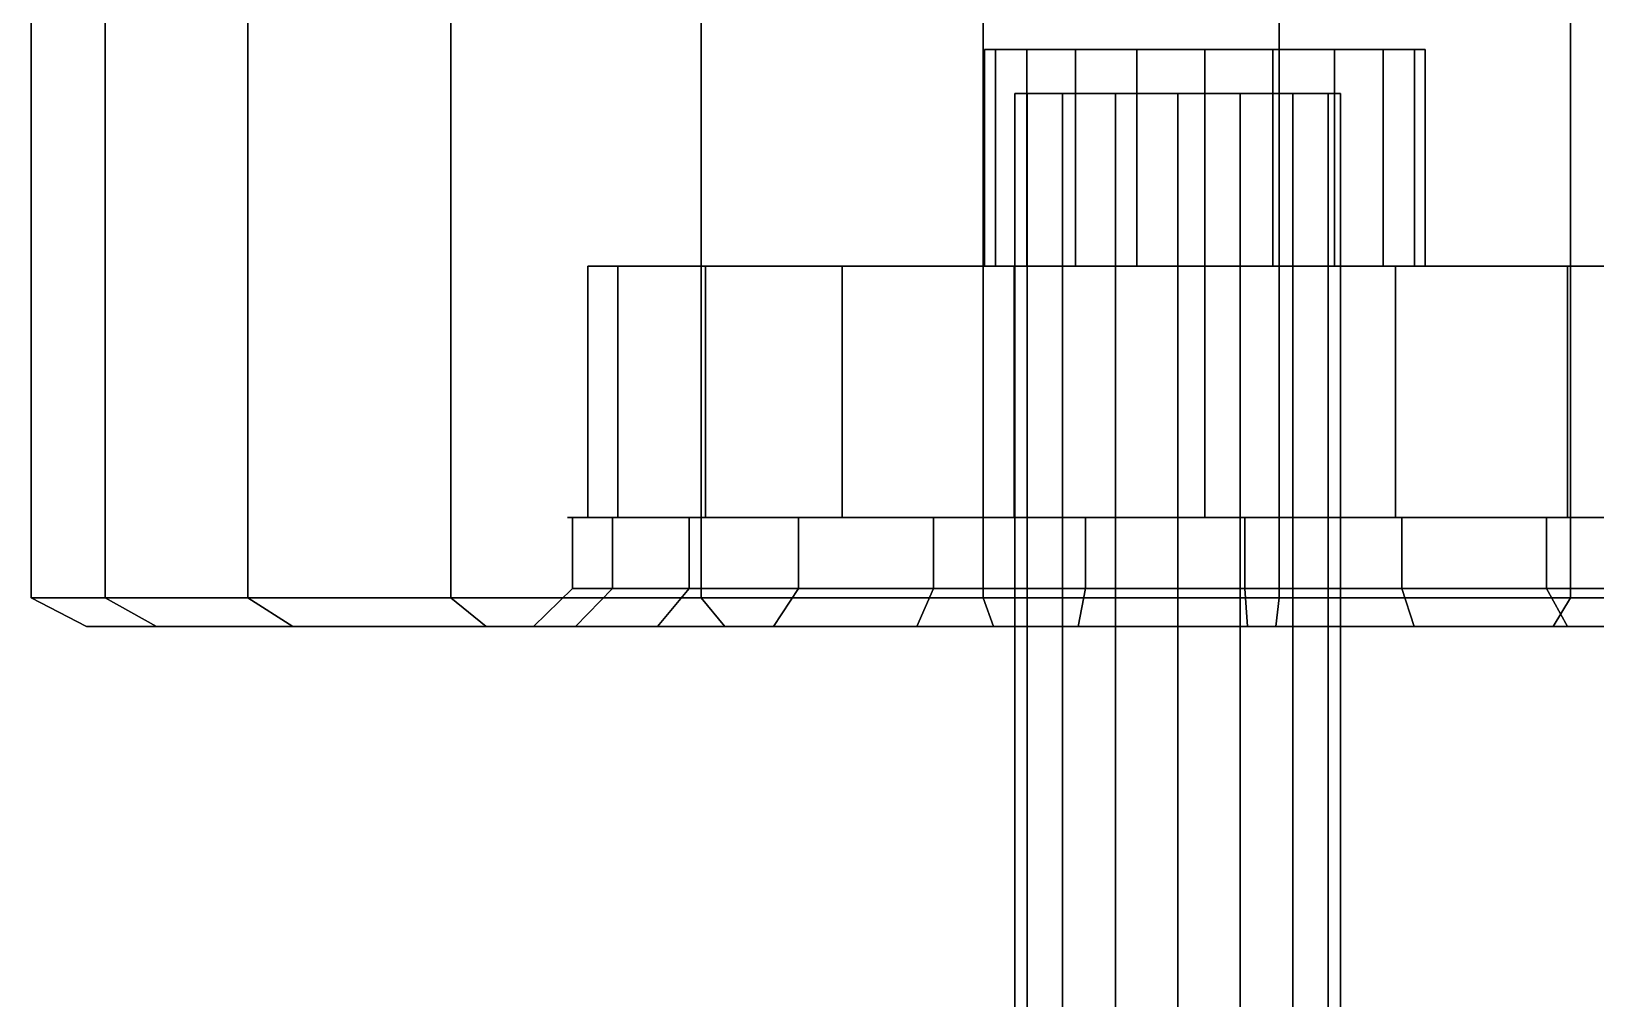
# Model space of a CAD drawing. Extents: x -11 to 118, y -54 to 30.
# Drawn here: x 7.72 to 14.93, y 21.83 to 26.29 of the extents above; entities that cross this region are included whole.
import ezdxf

# ---------------------------------------------------------------- set-up
doc = ezdxf.new("R2010")
doc.units = 0
doc.header["$MEASUREMENT"] = 0
doc.layers.add('CAR1', color=7, linetype='CONTINUOUS')
doc.layers.add('TIRES', color=19, linetype='CONTINUOUS')

msp = doc.modelspace()

# ---------------------------------------------------------------- linework, layer by layer
at = {"layer": 'CAR1', "color": 7, "linetype": 'Continuous'}
for points in [[(12.1601, 26.2031, 5.3135), (12.1601, 25.2053, 5.3135), (12.1104, 25.2053, 5), (12.1104, 26.2031, 5)], [(12.1104, 26.2031, 5), (12.1104, 25.2053, 5), (12.1601, 25.2053, 4.6865), (12.1601, 26.2031, 4.6865)], [(12.1104, 26.2031, 5), (12.1104, 25.2053, 5), (12.1601, 25.2053, 4.6865), (12.1601, 26.2031, 4.6865)], [(12.1601, 26.2031, 5.3135), (12.1601, 25.2053, 5.3135), (12.1104, 25.2053, 5), (12.1104, 26.2031, 5)], [(12.3042, 26.2031, 5.5963), (12.3042, 25.2053, 5.5963), (12.1601, 25.2053, 5.3135), (12.1601, 26.2031, 5.3135)], [(12.1601, 26.2031, 4.6865), (12.1601, 25.2053, 4.6865), (12.3042, 25.2053, 4.4037), (12.3042, 26.2031, 4.4037)], [(12.1601, 26.2031, 4.6865), (12.1601, 25.2053, 4.6865), (12.3042, 25.2053, 4.4037), (12.3042, 26.2031, 4.4037)], [(12.3042, 26.2031, 5.5963), (12.3042, 25.2053, 5.5963), (12.1601, 25.2053, 5.3135), (12.1601, 26.2031, 5.3135)], [(12.5287, 26.2031, 5.8208), (12.5287, 25.2053, 5.8208), (12.3042, 25.2053, 5.5963), (12.3042, 26.2031, 5.5963)], [(12.3042, 26.2031, 4.4037), (12.3042, 25.2053, 4.4037), (12.5287, 25.2053, 4.1792), (12.5287, 26.2031, 4.1792)], [(12.3042, 26.2031, 4.4037), (12.3042, 25.2053, 4.4037), (12.5287, 25.2053, 4.1792), (12.5287, 26.2031, 4.1792)], [(12.5287, 26.2031, 5.8208), (12.5287, 25.2053, 5.8208), (12.3042, 25.2053, 5.5963), (12.3042, 26.2031, 5.5963)], [(12.8115, 26.2031, 5.9649), (12.8115, 25.2053, 5.9649), (12.5287, 25.2053, 5.8208), (12.5287, 26.2031, 5.8208)], [(12.5287, 26.2031, 4.1792), (12.5287, 25.2053, 4.1792), (12.8115, 25.2053, 4.0351), (12.8115, 26.2031, 4.0351)], [(12.5287, 26.2031, 4.1792), (12.5287, 25.2053, 4.1792), (12.8115, 25.2053, 4.0351), (12.8115, 26.2031, 4.0351)], [(12.8115, 26.2031, 5.9649), (12.8115, 25.2053, 5.9649), (12.5287, 25.2053, 5.8208), (12.5287, 26.2031, 5.8208)], [(13.125, 26.2031, 6.0146), (13.125, 25.2053, 6.0146), (12.8115, 25.2053, 5.9649), (12.8115, 26.2031, 5.9649)], [(12.8115, 26.2031, 4.0351), (12.8115, 25.2053, 4.0351), (13.125, 25.2053, 3.9854), (13.125, 26.2031, 3.9854)], [(12.8115, 26.2031, 4.0351), (12.8115, 25.2053, 4.0351), (13.125, 25.2053, 3.9854), (13.125, 26.2031, 3.9854)], [(13.125, 26.2031, 6.0146), (13.125, 25.2053, 6.0146), (12.8115, 25.2053, 5.9649), (12.8115, 26.2031, 5.9649)], [(13.4385, 26.2031, 5.9649), (13.4385, 25.2053, 5.9649), (13.125, 25.2053, 6.0146), (13.125, 26.2031, 6.0146)], [(13.125, 26.2031, 3.9854), (13.125, 25.2053, 3.9854), (13.4385, 25.2053, 4.0351), (13.4385, 26.2031, 4.0351)], [(13.125, 26.2031, 3.9854), (13.125, 25.2053, 3.9854), (13.4385, 25.2053, 4.0351), (13.4385, 26.2031, 4.0351)], [(13.4385, 26.2031, 5.9649), (13.4385, 25.2053, 5.9649), (13.125, 25.2053, 6.0146), (13.125, 26.2031, 6.0146)], [(13.7213, 26.2031, 5.8208), (13.7213, 25.2053, 5.8208), (13.4385, 25.2053, 5.9649), (13.4385, 26.2031, 5.9649)], [(13.4385, 26.2031, 4.0351), (13.4385, 25.2053, 4.0351), (13.7213, 25.2053, 4.1792), (13.7213, 26.2031, 4.1792)], [(13.4385, 26.2031, 4.0351), (13.4385, 25.2053, 4.0351), (13.7213, 25.2053, 4.1792), (13.7213, 26.2031, 4.1792)], [(13.7213, 26.2031, 5.8208), (13.7213, 25.2053, 5.8208), (13.4385, 25.2053, 5.9649), (13.4385, 26.2031, 5.9649)], [(13.9458, 26.2031, 5.5963), (13.9458, 25.2053, 5.5963), (13.7213, 25.2053, 5.8208), (13.7213, 26.2031, 5.8208)], [(13.7213, 26.2031, 4.1792), (13.7213, 25.2053, 4.1792), (13.9458, 25.2053, 4.4037), (13.9458, 26.2031, 4.4037)], [(13.7213, 26.2031, 4.1792), (13.7213, 25.2053, 4.1792), (13.9458, 25.2053, 4.4037), (13.9458, 26.2031, 4.4037)], [(13.9458, 26.2031, 5.5963), (13.9458, 25.2053, 5.5963), (13.7213, 25.2053, 5.8208), (13.7213, 26.2031, 5.8208)], [(14.0899, 26.2031, 5.3135), (14.0899, 25.2053, 5.3135), (13.9458, 25.2053, 5.5963), (13.9458, 26.2031, 5.5963)], [(13.9458, 26.2031, 4.4037), (13.9458, 25.2053, 4.4037), (14.0899, 25.2053, 4.6865), (14.0899, 26.2031, 4.6865)], [(13.9458, 26.2031, 4.4037), (13.9458, 25.2053, 4.4037), (14.0899, 25.2053, 4.6865), (14.0899, 26.2031, 4.6865)], [(14.0899, 26.2031, 5.3135), (14.0899, 25.2053, 5.3135), (13.9458, 25.2053, 5.5963), (13.9458, 26.2031, 5.5963)], [(14.1396, 26.2031, 5), (14.1396, 25.2053, 5), (14.0899, 25.2053, 5.3135), (14.0899, 26.2031, 5.3135)], [(14.0899, 26.2031, 4.6865), (14.0899, 25.2053, 4.6865), (14.1396, 25.2053, 5), (14.1396, 26.2031, 5)], [(14.0899, 26.2031, 4.6865), (14.0899, 25.2053, 4.6865), (14.1396, 25.2053, 5), (14.1396, 26.2031, 5)], [(14.1396, 26.2031, 5), (14.1396, 25.2053, 5), (14.0899, 25.2053, 5.3135), (14.0899, 26.2031, 5.3135)], [(12.3071, 26, 4.713), (12.3071, 14, 4.713), (12.25, 14, 5), (12.25, 26, 5)], [(12.25, 26, 5), (12.25, 14, 5), (12.3071, 14, 5.287), (12.3071, 26, 5.287)], [(12.4697, 26, 4.4697), (12.4697, 14, 4.4697), (12.3071, 14, 4.713), (12.3071, 26, 4.713)], [(12.3071, 26, 5.287), (12.3071, 14, 5.287), (12.4697, 14, 5.5303), (12.4697, 26, 5.5303)], [(12.713, 26, 4.3071), (12.713, 14, 4.3071), (12.4697, 14, 4.4697), (12.4697, 26, 4.4697)], [(12.4697, 26, 5.5303), (12.4697, 14, 5.5303), (12.713, 14, 5.6929), (12.713, 26, 5.6929)], [(13, 26, 4.25), (13, 14, 4.25), (12.713, 14, 4.3071), (12.713, 26, 4.3071)], [(12.713, 26, 5.6929), (12.713, 14, 5.6929), (13, 14, 5.75), (13, 26, 5.75)], [(13.287, 26, 4.3071), (13.287, 14, 4.3071), (13, 14, 4.25), (13, 26, 4.25)], [(13, 26, 5.75), (13, 14, 5.75), (13.287, 14, 5.6929), (13.287, 26, 5.6929)], [(13.5303, 26, 4.4697), (13.5303, 14, 4.4697), (13.287, 14, 4.3071), (13.287, 26, 4.3071)], [(13.287, 26, 5.6929), (13.287, 14, 5.6929), (13.5303, 14, 5.5303), (13.5303, 26, 5.5303)], [(13.6929, 26, 4.713), (13.6929, 14, 4.713), (13.5303, 14, 4.4697), (13.5303, 26, 4.4697)], [(13.5303, 26, 5.5303), (13.5303, 14, 5.5303), (13.6929, 14, 5.287), (13.6929, 26, 5.287)], [(13.75, 26, 5), (13.75, 14, 5), (13.6929, 14, 4.713), (13.6929, 26, 4.713)], [(13.6929, 26, 5.287), (13.6929, 14, 5.287), (13.75, 14, 5), (13.75, 26, 5)], [(10.4218, 25.2053, 5.8783), (10.4218, 24.0468, 5.8783), (10.2827, 24.0468, 5), (10.2827, 25.2053, 5)], [(12.1601, 25.2053, 5.3135), (10.4218, 25.2053, 5.8783), (10.2827, 25.2053, 5), (12.1104, 25.2053, 5)], [(10.2827, 25.2053, 5), (10.2827, 24.0468, 5), (10.4218, 24.0468, 4.1217), (10.4218, 25.2053, 4.1217)], [(12.1104, 25.2053, 5), (10.2827, 25.2053, 5), (10.4218, 25.2053, 4.1217), (12.1601, 25.2053, 4.6865)], [(10.8255, 25.2053, 6.6707), (10.8255, 24.0468, 6.6707), (10.4218, 24.0468, 5.8783), (10.4218, 25.2053, 5.8783)], [(12.3042, 25.2053, 5.5963), (10.8255, 25.2053, 6.6707), (10.4218, 25.2053, 5.8783), (12.1601, 25.2053, 5.3135)], [(10.4218, 25.2053, 4.1217), (10.4218, 24.0468, 4.1217), (10.8255, 24.0468, 3.3293), (10.8255, 25.2053, 3.3293)], [(12.1601, 25.2053, 4.6865), (10.4218, 25.2053, 4.1217), (10.8255, 25.2053, 3.3293), (12.3042, 25.2053, 4.4037)], [(11.4543, 25.2053, 7.2995), (11.4543, 24.0468, 7.2995), (10.8255, 24.0468, 6.6707), (10.8255, 25.2053, 6.6707)], [(12.5287, 25.2053, 5.8208), (11.4543, 25.2053, 7.2995), (10.8255, 25.2053, 6.6707), (12.3042, 25.2053, 5.5963)], [(10.8255, 25.2053, 3.3293), (10.8255, 24.0468, 3.3293), (11.4543, 24.0468, 2.7005), (11.4543, 25.2053, 2.7005)], [(12.3042, 25.2053, 4.4037), (10.8255, 25.2053, 3.3293), (11.4543, 25.2053, 2.7005), (12.5287, 25.2053, 4.1792)], [(12.2467, 25.2053, 7.7032), (12.2467, 24.0468, 7.7032), (11.4543, 24.0468, 7.2995), (11.4543, 25.2053, 7.2995)], [(12.8115, 25.2053, 5.9649), (12.2467, 25.2053, 7.7032), (11.4543, 25.2053, 7.2995), (12.5287, 25.2053, 5.8208)], [(11.4543, 25.2053, 2.7005), (11.4543, 24.0468, 2.7005), (12.2467, 24.0468, 2.2968), (12.2467, 25.2053, 2.2968)], [(12.5287, 25.2053, 4.1792), (11.4543, 25.2053, 2.7005), (12.2467, 25.2053, 2.2968), (12.8115, 25.2053, 4.0351)], [(13.125, 25.2053, 7.8423), (13.125, 24.0468, 7.8423), (12.2467, 24.0468, 7.7032), (12.2467, 25.2053, 7.7032)], [(13.125, 25.2053, 6.0146), (13.125, 25.2053, 7.8423), (12.2467, 25.2053, 7.7032), (12.8115, 25.2053, 5.9649)], [(12.2467, 25.2053, 2.2968), (12.2467, 24.0468, 2.2968), (13.125, 24.0468, 2.1577), (13.125, 25.2053, 2.1577)], [(12.8115, 25.2053, 4.0351), (12.2467, 25.2053, 2.2968), (13.125, 25.2053, 2.1577), (13.125, 25.2053, 3.9854)], [(14.0033, 25.2053, 7.7032), (14.0033, 24.0468, 7.7032), (13.125, 24.0468, 7.8423), (13.125, 25.2053, 7.8423)], [(13.4385, 25.2053, 5.9649), (14.0033, 25.2053, 7.7032), (13.125, 25.2053, 7.8423), (13.125, 25.2053, 6.0146)], [(13.125, 25.2053, 2.1577), (13.125, 24.0468, 2.1577), (14.0033, 24.0468, 2.2968), (14.0033, 25.2053, 2.2968)], [(13.125, 25.2053, 3.9854), (13.125, 25.2053, 2.1577), (14.0033, 25.2053, 2.2968), (13.4385, 25.2053, 4.0351)], [(13.7213, 25.2053, 5.8208), (14.7957, 25.2053, 7.2995), (14.0033, 25.2053, 7.7032), (13.4385, 25.2053, 5.9649)], [(13.4385, 25.2053, 4.0351), (14.0033, 25.2053, 2.2968), (14.7957, 25.2053, 2.7005), (13.7213, 25.2053, 4.1792)], [(13.9458, 25.2053, 5.5963), (15.4245, 25.2053, 6.6707), (14.7957, 25.2053, 7.2995), (13.7213, 25.2053, 5.8208)], [(13.7213, 25.2053, 4.1792), (14.7957, 25.2053, 2.7005), (15.4245, 25.2053, 3.3293), (13.9458, 25.2053, 4.4037)], [(14.0899, 25.2053, 5.3135), (15.8282, 25.2053, 5.8783), (15.4245, 25.2053, 6.6707), (13.9458, 25.2053, 5.5963)], [(13.9458, 25.2053, 4.4037), (15.4245, 25.2053, 3.3293), (15.8282, 25.2053, 4.1217), (14.0899, 25.2053, 4.6865)], [(14.7957, 25.2053, 7.2995), (14.7957, 24.0468, 7.2995), (14.0033, 24.0468, 7.7032), (14.0033, 25.2053, 7.7032)], [(14.0033, 25.2053, 2.2968), (14.0033, 24.0468, 2.2968), (14.7957, 24.0468, 2.7005), (14.7957, 25.2053, 2.7005)], [(14.1396, 25.2053, 5), (15.9673, 25.2053, 5), (15.8282, 25.2053, 5.8783), (14.0899, 25.2053, 5.3135)], [(14.0899, 25.2053, 4.6865), (15.8282, 25.2053, 4.1217), (15.9673, 25.2053, 5), (14.1396, 25.2053, 5)], [(15.4245, 25.2053, 6.6707), (15.4245, 24.0468, 6.6707), (14.7957, 24.0468, 7.2995), (14.7957, 25.2053, 7.2995)], [(14.7957, 25.2053, 2.7005), (14.7957, 24.0468, 2.7005), (15.4245, 24.0468, 3.3293), (15.4245, 25.2053, 3.3293)], [(10.4218, 24.0468, 5.8783), (10.3334, 24.0468, 5.907), (10.1897, 24.0468, 5), (10.2827, 24.0468, 5)], [(10.2827, 24.0468, 5), (10.1897, 24.0468, 5), (10.3334, 24.0468, 4.093), (10.4218, 24.0468, 4.1217)], [(10.3959, 24.0468, 6.0805), (10.3959, 23.7205, 6.0805), (10.2129, 23.7205, 5.3679), (10.2129, 24.0468, 5.3679)], [(10.2129, 24.0468, 5.3679), (10.2129, 23.7205, 5.3679), (10.2129, 23.7205, 4.6321), (10.2129, 24.0468, 4.6321)], [(10.2129, 24.0468, 4.6321), (10.2129, 23.7205, 4.6321), (10.3959, 23.7205, 3.9195), (10.3959, 24.0468, 3.9195)], [(10.8255, 24.0468, 6.6707), (10.7503, 24.0468, 6.7253), (10.3334, 24.0468, 5.907), (10.4218, 24.0468, 5.8783)], [(10.4218, 24.0468, 4.1217), (10.3334, 24.0468, 4.093), (10.7503, 24.0468, 3.2747), (10.8255, 24.0468, 3.3293)], [(10.7503, 24.0468, 6.7253), (10.7503, 23.7205, 6.7253), (10.3959, 23.7205, 6.0805), (10.3959, 24.0468, 6.0805)], [(10.3959, 24.0468, 3.9195), (10.3959, 23.7205, 3.9195), (10.7503, 23.7205, 3.2747), (10.7503, 24.0468, 3.2747)], [(11.4543, 24.0468, 7.2995), (11.3997, 24.0468, 7.3747), (10.7503, 24.0468, 6.7253), (10.8255, 24.0468, 6.6707)], [(10.8255, 24.0468, 3.3293), (10.7503, 24.0468, 3.2747), (11.3997, 24.0468, 2.6253), (11.4543, 24.0468, 2.7005)], [(11.254, 24.0468, 7.2617), (11.254, 23.7205, 7.2617), (10.7503, 23.7205, 6.7253), (10.7503, 24.0468, 6.7253)], [(10.7503, 24.0468, 3.2747), (10.7503, 23.7205, 3.2747), (11.254, 23.7205, 2.7383), (11.254, 24.0468, 2.7383)], [(11.8752, 24.0468, 7.6559), (11.8752, 23.7205, 7.6559), (11.254, 23.7205, 7.2617), (11.254, 24.0468, 7.2617)], [(11.254, 24.0468, 2.7383), (11.254, 23.7205, 2.7383), (11.8752, 23.7205, 2.3441), (11.8752, 24.0468, 2.3441)], [(12.2467, 24.0468, 7.7032), (12.218, 24.0468, 7.7916), (11.3997, 24.0468, 7.3747), (11.4543, 24.0468, 7.2995)], [(11.4543, 24.0468, 2.7005), (11.3997, 24.0468, 2.6253), (12.218, 24.0468, 2.2084), (12.2467, 24.0468, 2.2968)], [(12.575, 24.0468, 7.8833), (12.575, 23.7205, 7.8833), (11.8752, 23.7205, 7.6559), (11.8752, 24.0468, 7.6559)], [(11.8752, 24.0468, 2.3441), (11.8752, 23.7205, 2.3441), (12.575, 23.7205, 2.1167), (12.575, 24.0468, 2.1167)], [(13.125, 24.0468, 7.8423), (13.125, 24.0468, 7.9353), (12.218, 24.0468, 7.7916), (12.2467, 24.0468, 7.7032)], [(12.2467, 24.0468, 2.2968), (12.218, 24.0468, 2.2084), (13.125, 24.0468, 2.0647), (13.125, 24.0468, 2.1577)], [(13.3093, 24.0468, 7.9295), (13.3093, 23.7205, 7.9295), (12.575, 23.7205, 7.8833), (12.575, 24.0468, 7.8833)], [(12.575, 24.0468, 2.1167), (12.575, 23.7205, 2.1167), (13.3093, 23.7205, 2.0705), (13.3093, 24.0468, 2.0705)], [(14.0033, 24.0468, 7.7032), (14.032, 24.0468, 7.7916), (13.125, 24.0468, 7.9353), (13.125, 24.0468, 7.8423)], [(13.125, 24.0468, 2.1577), (13.125, 24.0468, 2.0647), (14.032, 24.0468, 2.2084), (14.0033, 24.0468, 2.2968)], [(14.032, 24.0468, 7.7916), (14.032, 23.7205, 7.7916), (13.3093, 23.7205, 7.9295), (13.3093, 24.0468, 7.9295)], [(13.3093, 24.0468, 2.0705), (13.3093, 23.7205, 2.0705), (14.032, 23.7205, 2.2084), (14.032, 24.0468, 2.2084)], [(14.7957, 24.0468, 7.2995), (14.8503, 24.0468, 7.3747), (14.032, 24.0468, 7.7916), (14.0033, 24.0468, 7.7032)], [(14.0033, 24.0468, 2.2968), (14.032, 24.0468, 2.2084), (14.8503, 24.0468, 2.6253), (14.7957, 24.0468, 2.7005)], [(14.6978, 24.0468, 7.4783), (14.6978, 23.7205, 7.4783), (14.032, 23.7205, 7.7916), (14.032, 24.0468, 7.7916)], [(14.032, 24.0468, 2.2084), (14.032, 23.7205, 2.2084), (14.6978, 23.7205, 2.5217), (14.6978, 24.0468, 2.5217)], [(15.2647, 24.0468, 7.0093), (15.2647, 23.7205, 7.0093), (14.6978, 23.7205, 7.4783), (14.6978, 24.0468, 7.4783)], [(14.6978, 24.0468, 2.5217), (14.6978, 23.7205, 2.5217), (15.2647, 23.7205, 2.9907), (15.2647, 24.0468, 2.9907)], [(15.4245, 24.0468, 6.6707), (15.4997, 24.0468, 6.7253), (14.8503, 24.0468, 7.3747), (14.7957, 24.0468, 7.2995)], [(14.7957, 24.0468, 2.7005), (14.8503, 24.0468, 2.6253), (15.4997, 24.0468, 3.2747), (15.4245, 24.0468, 3.3293)]]:
    msp.add_3dface(points, dxfattribs=at)
at = {"layer": 'CAR1', "color": 197, "linetype": 'Continuous'}
for points in [[(13.125, 26.2031, 5), (12.1601, 26.2031, 5.3135), (12.1104, 26.2031, 5), (13.125, 26.2031, 5)], [(13.125, 26.2031, 5), (12.1104, 26.2031, 5), (12.1601, 26.2031, 4.6865), (13.125, 26.2031, 5)], [(13.125, 26.2031, 5), (12.1104, 26.2031, 5), (12.1601, 26.2031, 4.6865), (13.125, 26.2031, 5)], [(13.125, 26.2031, 5), (12.1601, 26.2031, 5.3135), (12.1104, 26.2031, 5), (13.125, 26.2031, 5)], [(13.125, 26.2031, 5), (12.3042, 26.2031, 5.5963), (12.1601, 26.2031, 5.3135), (13.125, 26.2031, 5)], [(13.125, 26.2031, 5), (12.1601, 26.2031, 4.6865), (12.3042, 26.2031, 4.4037), (13.125, 26.2031, 5)], [(13.125, 26.2031, 5), (12.1601, 26.2031, 4.6865), (12.3042, 26.2031, 4.4037), (13.125, 26.2031, 5)], [(13.125, 26.2031, 5), (12.3042, 26.2031, 5.5963), (12.1601, 26.2031, 5.3135), (13.125, 26.2031, 5)], [(13.125, 26.2031, 5), (12.5287, 26.2031, 5.8208), (12.3042, 26.2031, 5.5963), (13.125, 26.2031, 5)], [(13.125, 26.2031, 5), (12.3042, 26.2031, 4.4037), (12.5287, 26.2031, 4.1792), (13.125, 26.2031, 5)], [(13.125, 26.2031, 5), (12.3042, 26.2031, 4.4037), (12.5287, 26.2031, 4.1792), (13.125, 26.2031, 5)], [(13.125, 26.2031, 5), (12.5287, 26.2031, 5.8208), (12.3042, 26.2031, 5.5963), (13.125, 26.2031, 5)], [(13.125, 26.2031, 5), (12.8115, 26.2031, 5.9649), (12.5287, 26.2031, 5.8208), (13.125, 26.2031, 5)], [(13.125, 26.2031, 5), (12.5287, 26.2031, 4.1792), (12.8115, 26.2031, 4.0351), (13.125, 26.2031, 5)], [(13.125, 26.2031, 5), (12.5287, 26.2031, 4.1792), (12.8115, 26.2031, 4.0351), (13.125, 26.2031, 5)], [(13.125, 26.2031, 5), (12.8115, 26.2031, 5.9649), (12.5287, 26.2031, 5.8208), (13.125, 26.2031, 5)], [(13.125, 26.2031, 5), (13.125, 26.2031, 6.0146), (12.8115, 26.2031, 5.9649), (13.125, 26.2031, 5)], [(13.125, 26.2031, 5), (12.8115, 26.2031, 4.0351), (13.125, 26.2031, 3.9854), (13.125, 26.2031, 5)], [(13.125, 26.2031, 5), (12.8115, 26.2031, 4.0351), (13.125, 26.2031, 3.9854), (13.125, 26.2031, 5)], [(13.125, 26.2031, 5), (13.125, 26.2031, 6.0146), (12.8115, 26.2031, 5.9649), (13.125, 26.2031, 5)], [(13.125, 26.2031, 5), (14.1396, 26.2031, 5), (14.0899, 26.2031, 5.3135), (13.125, 26.2031, 5)], [(13.125, 26.2031, 5), (14.0899, 26.2031, 5.3135), (13.9458, 26.2031, 5.5963), (13.125, 26.2031, 5)], [(13.125, 26.2031, 5), (13.9458, 26.2031, 5.5963), (13.7213, 26.2031, 5.8208), (13.125, 26.2031, 5)], [(13.125, 26.2031, 5), (13.7213, 26.2031, 5.8208), (13.4385, 26.2031, 5.9649), (13.125, 26.2031, 5)], [(13.125, 26.2031, 5), (13.4385, 26.2031, 5.9649), (13.125, 26.2031, 6.0146), (13.125, 26.2031, 5)], [(13.125, 26.2031, 5), (13.125, 26.2031, 3.9854), (13.4385, 26.2031, 4.0351), (13.125, 26.2031, 5)], [(13.125, 26.2031, 5), (13.4385, 26.2031, 4.0351), (13.7213, 26.2031, 4.1792), (13.125, 26.2031, 5)], [(13.125, 26.2031, 5), (13.7213, 26.2031, 4.1792), (13.9458, 26.2031, 4.4037), (13.125, 26.2031, 5)], [(13.125, 26.2031, 5), (13.9458, 26.2031, 4.4037), (14.0899, 26.2031, 4.6865), (13.125, 26.2031, 5)], [(13.125, 26.2031, 5), (14.0899, 26.2031, 4.6865), (14.1396, 26.2031, 5), (13.125, 26.2031, 5)], [(13.125, 26.2031, 5), (14.0899, 26.2031, 4.6865), (14.1396, 26.2031, 5), (13.125, 26.2031, 5)], [(13.125, 26.2031, 5), (13.9458, 26.2031, 4.4037), (14.0899, 26.2031, 4.6865), (13.125, 26.2031, 5)], [(13.125, 26.2031, 5), (13.7213, 26.2031, 4.1792), (13.9458, 26.2031, 4.4037), (13.125, 26.2031, 5)], [(13.125, 26.2031, 5), (13.4385, 26.2031, 4.0351), (13.7213, 26.2031, 4.1792), (13.125, 26.2031, 5)], [(13.125, 26.2031, 5), (13.125, 26.2031, 3.9854), (13.4385, 26.2031, 4.0351), (13.125, 26.2031, 5)], [(13.125, 26.2031, 5), (13.4385, 26.2031, 5.9649), (13.125, 26.2031, 6.0146), (13.125, 26.2031, 5)], [(13.125, 26.2031, 5), (13.7213, 26.2031, 5.8208), (13.4385, 26.2031, 5.9649), (13.125, 26.2031, 5)], [(13.125, 26.2031, 5), (13.9458, 26.2031, 5.5963), (13.7213, 26.2031, 5.8208), (13.125, 26.2031, 5)], [(13.125, 26.2031, 5), (14.0899, 26.2031, 5.3135), (13.9458, 26.2031, 5.5963), (13.125, 26.2031, 5)], [(13.125, 26.2031, 5), (14.1396, 26.2031, 5), (14.0899, 26.2031, 5.3135), (13.125, 26.2031, 5)]]:
    msp.add_3dface(points, dxfattribs=at)
at = {"layer": 'TIRES', "linetype": 'Continuous'}
for points in [[(7.7195, 23.678, 4.3171), (7.7195, 30.0002, 4.3171), (8.0592, 30.0002, 2.9943), (8.0592, 23.678, 2.9943)], [(7.7195, 23.678, 5.6829), (7.7195, 30.0002, 5.6829), (7.7195, 30.0002, 4.3171), (7.7195, 23.678, 4.3171)], [(8.0592, 23.678, 7.0057), (8.0592, 30.0002, 7.0057), (7.7195, 30.0002, 5.6829), (7.7195, 23.678, 5.6829)], [(8.0592, 23.678, 2.9943), (8.0592, 30.0002, 2.9943), (8.7171, 30.0002, 1.7975), (8.7171, 23.678, 1.7975)], [(8.7171, 23.678, 8.2025), (8.7171, 30.0002, 8.2025), (8.0592, 30.0002, 7.0057), (8.0592, 23.678, 7.0057)], [(8.7171, 23.678, 1.7975), (8.7171, 30.0002, 1.7975), (9.652, 30.0002, 0.8019), (9.652, 23.678, 0.8019)], [(9.652, 23.678, 9.1981), (9.652, 30.0002, 9.1981), (8.7171, 30.0002, 8.2025), (8.7171, 23.678, 8.2025)], [(9.652, 23.678, 0.8019), (9.652, 30.0002, 0.8019), (10.8052, 30.0002, 0.0701), (10.8052, 23.678, 0.0701)], [(10.8052, 23.678, 9.9299), (10.8052, 30.0002, 9.9299), (9.652, 30.0002, 9.1981), (9.652, 23.678, 9.1981)], [(10.8052, 23.678, 0.0701), (10.8052, 30.0002, 0.0701), (12.1041, 30.0002, -0.3519), (12.1041, 23.678, -0.3519)], [(12.1041, 23.678, 10.3519), (12.1041, 30.0002, 10.3519), (10.8052, 30.0002, 9.9299), (10.8052, 23.678, 9.9299)], [(12.1041, 23.678, -0.3519), (12.1041, 30.0002, -0.3519), (13.4671, 30.0002, -0.4377), (13.4671, 23.678, -0.4377)], [(13.4671, 23.678, 10.4377), (13.4671, 30.0002, 10.4377), (12.1041, 30.0002, 10.3519), (12.1041, 23.678, 10.3519)], [(13.4671, 23.678, -0.4377), (13.4671, 30.0002, -0.4377), (14.8087, 30.0002, -0.1818), (14.8087, 23.678, -0.1818)], [(14.8087, 23.678, 10.1818), (14.8087, 30.0002, 10.1818), (13.4671, 30.0002, 10.4377), (13.4671, 23.678, 10.4377)], [(14.8087, 23.678, -0.1818), (14.8087, 30.0002, -0.1818), (16.0444, 30.0002, 0.3997), (16.0444, 23.678, 0.3997)], [(16.0444, 23.678, 9.6003), (16.0444, 30.0002, 9.6003), (14.8087, 30.0002, 10.1818), (14.8087, 23.678, 10.1818)], [(10.3959, 23.7205, 6.0805), (10.2266, 23.5456, 6.1475), (10.0323, 23.5456, 5.3907), (10.2129, 23.7205, 5.3679)], [(10.2129, 23.7205, 5.3679), (10.0323, 23.5456, 5.3907), (10.0323, 23.5456, 4.6093), (10.2129, 23.7205, 4.6321)], [(10.2129, 23.7205, 4.6321), (10.0323, 23.5456, 4.6093), (10.2266, 23.5456, 3.8525), (10.3959, 23.7205, 3.9195)], [(10.7503, 23.7205, 6.7253), (10.6031, 23.5456, 6.8323), (10.2266, 23.5456, 6.1475), (10.3959, 23.7205, 6.0805)], [(10.3959, 23.7205, 3.9195), (10.2266, 23.5456, 3.8525), (10.6031, 23.5456, 3.1677), (10.7503, 23.7205, 3.2747)], [(11.254, 23.7205, 7.2617), (11.138, 23.5456, 7.4019), (10.6031, 23.5456, 6.8323), (10.7503, 23.7205, 6.7253)], [(10.7503, 23.7205, 3.2747), (10.6031, 23.5456, 3.1677), (11.138, 23.5456, 2.5981), (11.254, 23.7205, 2.7383)], [(11.8752, 23.7205, 7.6559), (11.7977, 23.5456, 7.8206), (11.138, 23.5456, 7.4019), (11.254, 23.7205, 7.2617)], [(11.254, 23.7205, 2.7383), (11.138, 23.5456, 2.5981), (11.7977, 23.5456, 2.1794), (11.8752, 23.7205, 2.3441)], [(12.575, 23.7205, 7.8833), (12.5409, 23.5456, 8.062), (11.7977, 23.5456, 7.8206), (11.8752, 23.7205, 7.6559)], [(11.8752, 23.7205, 2.3441), (11.7977, 23.5456, 2.1794), (12.5409, 23.5456, 1.938), (12.575, 23.7205, 2.1167)], [(13.3093, 23.7205, 7.9295), (13.3207, 23.5456, 8.1111), (12.5409, 23.5456, 8.062), (12.575, 23.7205, 7.8833)], [(12.575, 23.7205, 2.1167), (12.5409, 23.5456, 1.938), (13.3207, 23.5456, 1.8889), (13.3093, 23.7205, 2.0705)], [(14.032, 23.7205, 7.7916), (14.0883, 23.5456, 7.9647), (13.3207, 23.5456, 8.1111), (13.3093, 23.7205, 7.9295)], [(13.3093, 23.7205, 2.0705), (13.3207, 23.5456, 1.8889), (14.0883, 23.5456, 2.0353), (14.032, 23.7205, 2.2084)], [(14.6978, 23.7205, 7.4783), (14.7953, 23.5456, 7.632), (14.0883, 23.5456, 7.9647), (14.032, 23.7205, 7.7916)], [(14.032, 23.7205, 2.2084), (14.0883, 23.5456, 2.0353), (14.7953, 23.5456, 2.368), (14.6978, 23.7205, 2.5217)], [(15.2647, 23.7205, 7.0093), (15.3974, 23.5456, 7.1339), (14.7953, 23.5456, 7.632), (14.6978, 23.7205, 7.4783)], [(14.6978, 23.7205, 2.5217), (14.7953, 23.5456, 2.368), (15.3974, 23.5456, 2.8661), (15.2647, 23.7205, 2.9907)], [(8.2968, 23.5456, 6.9116), (8.0592, 23.678, 7.0057), (7.7195, 23.678, 5.6829), (7.9731, 23.5456, 5.6508)], [(7.9731, 23.5456, 5.6508), (7.7195, 23.678, 5.6829), (7.7195, 23.678, 4.3171), (7.9731, 23.5456, 4.3492)], [(7.9731, 23.5456, 4.3492), (7.7195, 23.678, 4.3171), (8.0592, 23.678, 2.9943), (8.2968, 23.5456, 3.0884)], [(8.9239, 23.5456, 8.0523), (8.7171, 23.678, 8.2025), (8.0592, 23.678, 7.0057), (8.2968, 23.5456, 6.9116)], [(8.2968, 23.5456, 3.0884), (8.0592, 23.678, 2.9943), (8.7171, 23.678, 1.7975), (8.9239, 23.5456, 1.9477)], [(9.8149, 23.5456, 9.0012), (9.652, 23.678, 9.1981), (8.7171, 23.678, 8.2025), (8.9239, 23.5456, 8.0523)], [(8.9239, 23.5456, 1.9477), (8.7171, 23.678, 1.7975), (9.652, 23.678, 0.8019), (9.8149, 23.5456, 0.9988)], [(10.914, 23.5456, 9.6986), (10.8052, 23.678, 9.9299), (9.652, 23.678, 9.1981), (9.8149, 23.5456, 9.0012)], [(9.8149, 23.5456, 0.9988), (9.652, 23.678, 0.8019), (10.8052, 23.678, 0.0701), (10.914, 23.5456, 0.3014)], [(12.152, 23.5456, 10.1009), (12.1041, 23.678, 10.3519), (10.8052, 23.678, 9.9299), (10.914, 23.5456, 9.6986)], [(10.914, 23.5456, 0.3014), (10.8052, 23.678, 0.0701), (12.1041, 23.678, -0.3519), (12.152, 23.5456, -0.1009)], [(13.4511, 23.5456, 10.1826), (13.4671, 23.678, 10.4377), (12.1041, 23.678, 10.3519), (12.152, 23.5456, 10.1009)], [(12.152, 23.5456, -0.1009), (12.1041, 23.678, -0.3519), (13.4671, 23.678, -0.4377), (13.4511, 23.5456, -0.1826)], [(14.7297, 23.5456, 9.9387), (14.8087, 23.678, 10.1818), (13.4671, 23.678, 10.4377), (13.4511, 23.5456, 10.1826)], [(13.4511, 23.5456, -0.1826), (13.4671, 23.678, -0.4377), (14.8087, 23.678, -0.1818), (14.7297, 23.5456, 0.0613)], [(15.9075, 23.5456, 9.3845), (16.0444, 23.678, 9.6003), (14.8087, 23.678, 10.1818), (14.7297, 23.5456, 9.9387)], [(14.7297, 23.5456, 0.0613), (14.8087, 23.678, -0.1818), (16.0444, 23.678, 0.3997), (15.9075, 23.5456, 0.6155)], [(10.2266, 23.5456, 6.1475), (8.2968, 23.5456, 6.9116), (7.9731, 23.5456, 5.6508), (10.0323, 23.5456, 5.3907)], [(10.0323, 23.5456, 5.3907), (7.9731, 23.5456, 5.6508), (7.9731, 23.5456, 4.3492), (10.0323, 23.5456, 4.6093)], [(10.0323, 23.5456, 4.6093), (7.9731, 23.5456, 4.3492), (8.2968, 23.5456, 3.0884), (10.2266, 23.5456, 3.8525)], [(10.6031, 23.5456, 6.8323), (8.9239, 23.5456, 8.0523), (8.2968, 23.5456, 6.9116), (10.2266, 23.5456, 6.1475)], [(10.2266, 23.5456, 3.8525), (8.2968, 23.5456, 3.0884), (8.9239, 23.5456, 1.9477), (10.6031, 23.5456, 3.1677)], [(11.138, 23.5456, 7.4019), (9.8149, 23.5456, 9.0012), (8.9239, 23.5456, 8.0523), (10.6031, 23.5456, 6.8323)], [(10.6031, 23.5456, 3.1677), (8.9239, 23.5456, 1.9477), (9.8149, 23.5456, 0.9988), (11.138, 23.5456, 2.5981)], [(11.7977, 23.5456, 7.8206), (10.914, 23.5456, 9.6986), (9.8149, 23.5456, 9.0012), (11.138, 23.5456, 7.4019)], [(11.138, 23.5456, 2.5981), (9.8149, 23.5456, 0.9988), (10.914, 23.5456, 0.3014), (11.7977, 23.5456, 2.1794)], [(12.5409, 23.5456, 8.062), (12.152, 23.5456, 10.1009), (10.914, 23.5456, 9.6986), (11.7977, 23.5456, 7.8206)], [(11.7977, 23.5456, 2.1794), (10.914, 23.5456, 0.3014), (12.152, 23.5456, -0.1009), (12.5409, 23.5456, 1.938)], [(13.3207, 23.5456, 8.1111), (13.4511, 23.5456, 10.1826), (12.152, 23.5456, 10.1009), (12.5409, 23.5456, 8.062)], [(12.5409, 23.5456, 1.938), (12.152, 23.5456, -0.1009), (13.4511, 23.5456, -0.1826), (13.3207, 23.5456, 1.8889)], [(14.0883, 23.5456, 7.9647), (14.7297, 23.5456, 9.9387), (13.4511, 23.5456, 10.1826), (13.3207, 23.5456, 8.1111)], [(13.3207, 23.5456, 1.8889), (13.4511, 23.5456, -0.1826), (14.7297, 23.5456, 0.0613), (14.0883, 23.5456, 2.0353)], [(14.7953, 23.5456, 7.632), (15.9075, 23.5456, 9.3845), (14.7297, 23.5456, 9.9387), (14.0883, 23.5456, 7.9647)], [(14.0883, 23.5456, 2.0353), (14.7297, 23.5456, 0.0613), (15.9075, 23.5456, 0.6155), (14.7953, 23.5456, 2.368)], [(15.3974, 23.5456, 7.1339), (16.9104, 23.5456, 8.5548), (15.9075, 23.5456, 9.3845), (14.7953, 23.5456, 7.632)], [(14.7953, 23.5456, 2.368), (15.9075, 23.5456, 0.6155), (16.9104, 23.5456, 1.4452), (15.3974, 23.5456, 2.8661)]]:
    msp.add_3dface(points, dxfattribs=at)

doc.saveas('drawing.dxf')
